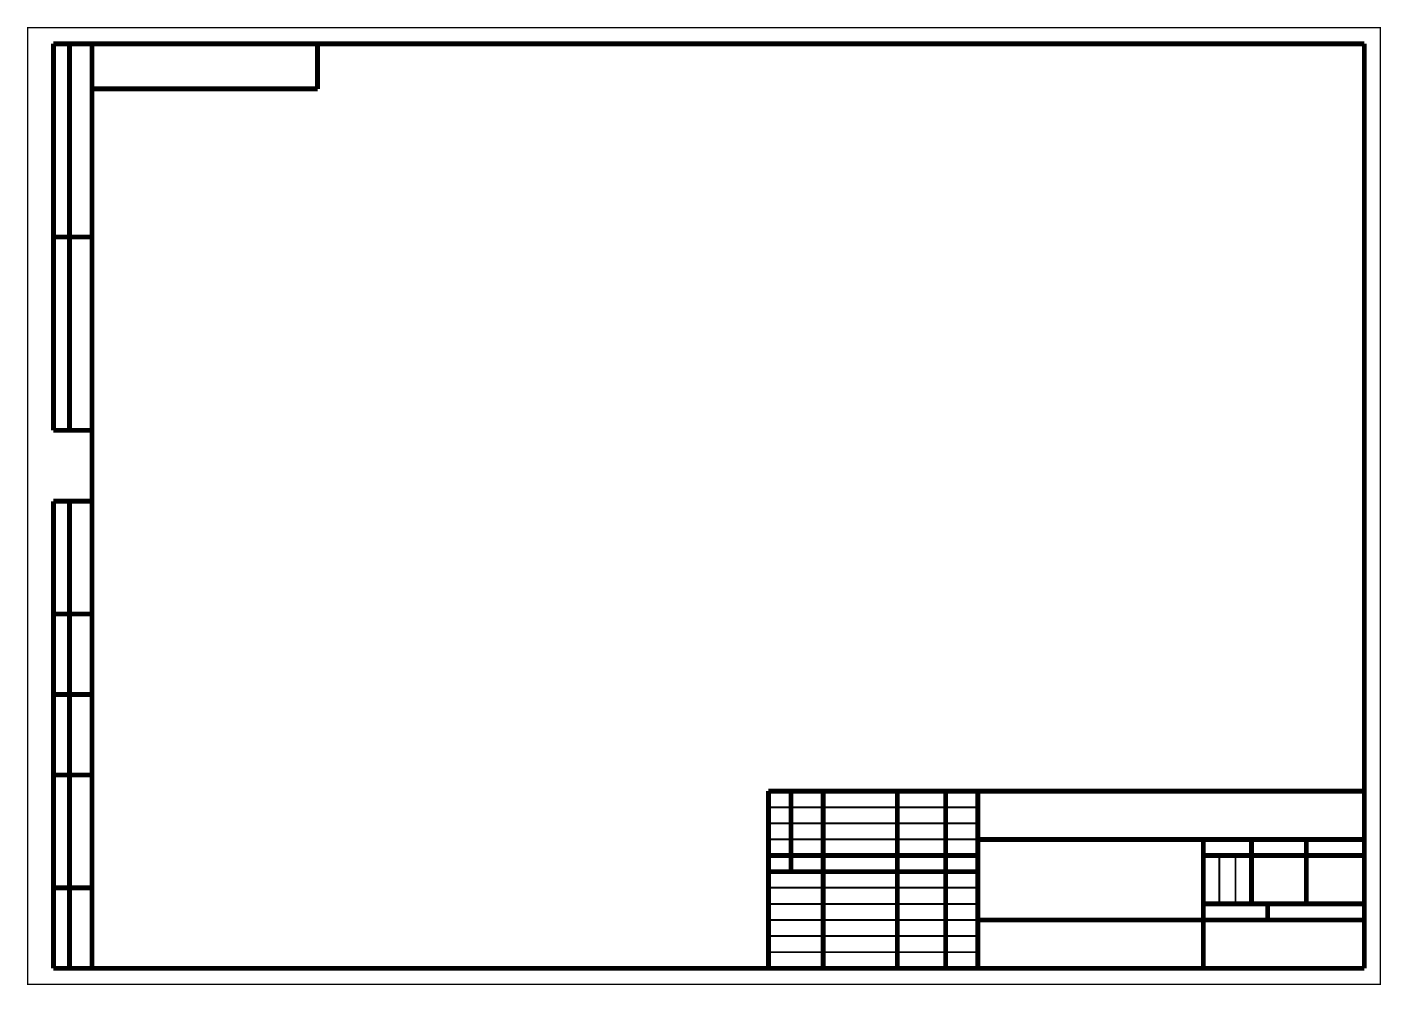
# Model space of a CAD drawing. Header units: millimetres. Extents: x 0 to 210, y 0 to 149.
import ezdxf

# ---------------------------------------------------------------- set-up
doc = ezdxf.new("R2010")
doc.units = ezdxf.units.MM
for name, pattern in [('K5LT32769', [0]), ('K5LT32770', [0]), ('K5LT32771', [0])]:
    doc.linetypes.add(name, pattern=pattern)
doc.layers.add('Sheet', color=7, linetype='Continuous', true_color=0xb3b3b3)

msp = doc.modelspace()

# ---------------------------------------------------------------- linework, layer by layer
at = {"layer": 'Sheet', "color": 253, "linetype": 'K5LT32769', "true_color": 0xb3b3b3, "const_width": 0.18}
msp.add_lwpolyline([(0, 148.5), (209.99, 148.5), (209.99, 0.01), (0, 0.01)], close=True, dxfattribs=at)
at = {"layer": 'Sheet', "color": 253, "linetype": 'K5LT32770', "true_color": 0xb3b3b3, "const_width": 0.749}
for points in [[(4, 146), (4, 86)], [(10, 146), (4, 146)], [(6.5, 146), (6.5, 86)], [(10, 146), (207.5, 146)], [(10, 146), (10, 2.5)], [(45, 139), (45, 146)], [(207.5, 146), (207.5, 2.5)], [(10, 139), (45, 139)], [(10, 116), (4, 116)], [(4, 86), (10, 86)], [(4, 2.5), (4, 75)], [(4, 75), (10, 75)], [(6.5, 75), (6.5, 2.5)], [(4, 57.5), (10, 57.5)], [(10, 45), (4, 45)], [(4, 32.5), (10, 32.5)], [(207.5, 30), (115, 30)], [(115, 2.5), (115, 30)], [(118.5, 30), (118.5, 17.5)], [(123.5, 2.5), (123.5, 30)], [(135, 30), (135, 2.5)], [(142.5, 2.5), (142.5, 30)], [(147.5, 30), (147.5, 2.5)], [(147.5, 22.5), (207.5, 22.5)], [(182.5, 22.5), (182.5, 2.5)], [(190, 12.5), (190, 22.5)], [(198.5, 22.5), (198.5, 12.5)], [(147.5, 20), (115, 20)], [(207.5, 20), (182.5, 20)], [(115, 17.5), (147.5, 17.5)], [(10, 15), (4, 15)], [(182.5, 12.5), (207.5, 12.5)], [(192.5, 12.5), (192.5, 10)], [(207.5, 10), (147.5, 10)], [(207.5, 2.5), (4, 2.5)], [(10, 2.5), (4, 2.5)]]:
    msp.add_lwpolyline(points, dxfattribs=at)
at = {"layer": 'Sheet', "color": 253, "linetype": 'K5LT32771', "true_color": 0xb3b3b3, "const_width": 0.3}
for points in [[(147.5, 27.5), (115, 27.5)], [(115, 25), (147.5, 25)], [(147.5, 22.5), (115, 22.5)], [(185, 12.5), (185, 20)], [(187.5, 20), (187.5, 12.5)], [(115, 15), (147.5, 15)], [(147.5, 12.5), (115, 12.5)], [(115, 10), (147.5, 10)], [(147.5, 7.5), (115, 7.5)], [(115, 5), (147.5, 5)]]:
    msp.add_lwpolyline(points, dxfattribs=at)

doc.saveas('drawing.dxf')
